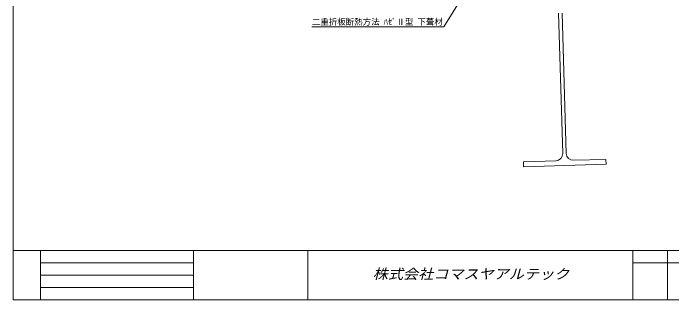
# Model space of a CAD drawing. Units: millimetres at full size, sheet at 1:5; details may follow other scales. Extents: x -3142 to 7368, y -2477 to 558.
# Drawn here: x 5408 to 6606, y -2477 to -1955 of the extents above; entities that cross this region are included whole.
import ezdxf
from ezdxf.enums import TextEntityAlignment as Align

# ---------------------------------------------------------------- set-up
doc = ezdxf.new("R2010")
doc.units = ezdxf.units.MM
doc.header["$LTSCALE"] = 5
doc.layers.add('0-0_0', color=7, linetype='Continuous', lineweight=18)
doc.styles.add('HG丸ｺﾞｼｯｸM-PRO', font='')
doc.styles.add('ＭＳ ゴシック', font='')
doc.styles.get('HG丸ｺﾞｼｯｸM-PRO').set_extended_font_data('HG丸ｺﾞｼｯｸM-PRO')
doc.styles.get('ＭＳ ゴシック').set_extended_font_data('MS Gothic')

msp = doc.modelspace()

# ---------------------------------------------------------------- linework, layer by layer
at = {"layer": '0-0_0'}
for p, q in [((6399.819, -1954.81), (6407.503, -2210.695)), ((6406.316, -1954.615), (6414, -2210.5)), ((6336.175, -2225.843), (6394.899, -2224.079)), ((6336.175, -2225.843), (6336.445, -2234.838)), ((6486.108, -2221.34), (6427.384, -2223.104)), ((6486.108, -2221.34), (6486.378, -2230.336)), ((6486.378, -2230.336), (6336.445, -2234.838)), ((5407.613, -2387.489), (7367.613, -2387.489)), ((5457.613, -2387.489), (5457.613, -2477.489)), ((5735.958, -2387.489), (5735.958, -2477.489)), ((5943.519, -2387.489), (5943.519, -2477.489)), ((6535.394, -2387.489), (6535.394, -2477.489)), ((6598.394, -2387.489), (6598.394, -2477.489)), ((5457.613, -2409.989), (5735.958, -2409.989)), ((6787.394, -2409.989), (6535.394, -2409.989)), ((5457.613, -2432.489), (5735.958, -2432.489)), ((5457.613, -2454.989), (5735.958, -2454.989))]:
    msp.add_line(p, q, dxfattribs=at)
msp.add_lwpolyline([(5407.613, -1082.489), (7367.613, -1082.489), (7367.613, -2477.489), (5407.613, -2477.489)], close=True, dxfattribs=at)
at = {"layer": '0-0_0', "color": 4}
msp.add_lwpolyline([(6225.095, -1924.198), (6191.137, -1979.528), (5951.137, -1979.528)], dxfattribs=at)
at = {"layer": '0-0_0'}
for centre, start, end in [((6394.508, -2211.085), 271.71999, 1.71999), ((6426.994, -2210.109), 181.71999, 271.71999)]:
    msp.add_arc(centre, 13, start, end, dxfattribs=at)

# ---------------------------------------------------------------- texts
at = {"layer": '0-0_0', "style": 'ＭＳ ゴシック'}
msp.add_text('二重折板断熱方法 ﾊｾﾞⅡ型 下葺材', height=11, dxfattribs=at).set_placement((5951.137, -1979.528), align=Align.BOTTOM_LEFT)
at = {"layer": '0-0_0', "color": 3, "style": 'HG丸ｺﾞｼｯｸM-PRO', "oblique": 15, "width": 1.1}
msp.add_text('株式会社コマスヤアルテック', height=18.33, dxfattribs=at).set_placement((6061.957, -2444.989), align=Align.BOTTOM_LEFT)

doc.saveas('drawing.dxf')
